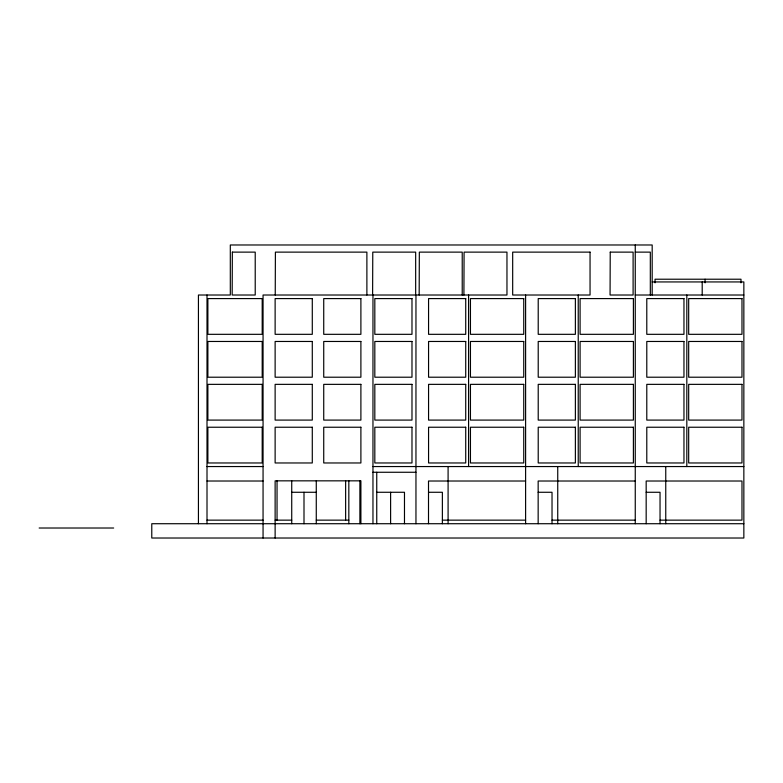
<?xml version="1.0" encoding="UTF-8"?>
<svg xmlns="http://www.w3.org/2000/svg" width="783" height="783" viewBox="0 0 783 783"><rect width="100%" height="100%" fill="white"/><g stroke="black" fill="none" stroke-linecap="round" stroke-linejoin="round"><path stroke-width="1.17" d="M275.234 295.015L275.401 252.126L366.884 252.126L366.884 295.015M372.61 295.015L372.777 252.126L415.665 252.126L415.665 295.015L263.059 295.015L263.059 538.019M419.169 295.015L419.336 252.126L462.224 252.126L462.224 295.015M463.908 295.015L464.084 252.126L506.963 252.126L506.963 295.015L415.959 295.015L415.959 523.719M635.258 252.126L650.321 252.126L650.321 295.015M652.18 281.939L743.85 281.939L743.85 538.019L151.775 538.019L151.775 523.719L743.85 523.719M635.258 295.015L743.85 295.015M207.006 466.551L263.059 466.551M372.962 466.551L743.85 466.551M372.962 472.266L415.959 472.266M207.006 481.016L263.059 481.016M525.608 481.016L428.507 481.016L428.507 523.719M635.258 481.016L538.156 481.016L538.156 523.719M291.726 492.272L316.273 492.272M376.75 492.272L404.478 492.272L404.478 523.719M428.507 492.272L442.375 492.272L442.375 523.719M538.156 492.272L552.025 492.272L552.025 523.719M646.171 492.272L660.04 492.272L660.04 523.719M207.006 520.147L263.059 520.147M275.127 520.147L291.726 520.147M316.273 520.147L348.826 520.147M442.375 520.147L525.608 520.147M552.025 520.147L635.258 520.147M660.04 520.147L741.981 520.147L741.981 481.016L646.171 481.016L646.171 523.719M39.15 528.016L113.662 528.016M740.992 282.859L740.992 279.218L655.038 279.218L655.038 282.859M705.072 279.218L705.072 282.859M702.204 281.939L702.204 295.015M686.818 295.015L686.818 466.551M665.756 466.551L665.756 523.719M652.18 295.015L652.18 244.981L230.31 244.981L230.31 295.015L198.432 295.015L198.432 523.719M635.258 244.981L635.258 523.719M578.236 295.015L578.236 466.551M557.741 466.551L557.741 523.719M525.608 295.015L525.608 523.719M468.586 295.015L468.586 466.551M448.091 466.551L448.091 523.719M390.609 492.272L390.609 523.719M376.75 472.266L376.75 523.719M372.962 295.015L372.962 523.719M360.894 523.719L360.894 480.84L275.127 480.84L275.127 538.019M359.886 480.84L359.886 523.719M348.826 480.84L348.826 523.719M345.636 480.84L345.636 520.147M316.273 480.84L316.273 523.719M304 492.272L304 523.719M291.726 480.84L291.726 523.719M277.045 480.84L277.045 520.147M207.006 295.015L207.006 523.719M232.345 252.126L232.169 295.015L255.219 295.015L255.219 252.126L232.345 252.126M610.231 252.126L610.065 295.015L633.104 295.015L633.104 252.126L610.231 252.126M590.049 252.126L512.679 252.126L512.679 295.015L590.049 295.015L590.049 252.126M262.197 298.587L207.877 298.587L207.877 334.321L262.197 334.321L262.197 298.587M312.29 298.587L275.127 298.587L275.127 334.321L312.29 334.321L312.29 298.587M360.894 298.587L323.731 298.587L323.731 334.321L360.894 334.321L360.894 298.587M411.985 298.587L374.822 298.587L374.822 334.321L411.985 334.321L411.985 298.587M465.728 298.587L428.565 298.587L428.565 334.321L465.728 334.321L465.728 298.587M523.749 298.587L470.446 298.587L470.446 334.321L523.749 334.321L523.749 298.587M575.378 298.587L538.215 298.587L538.215 334.321L575.378 334.321L575.378 298.587M633.398 298.587L580.095 298.587L580.095 334.321L633.398 334.321L633.398 298.587M683.96 298.587L646.787 298.587L646.787 334.321L683.96 334.321L683.96 298.587M741.981 298.587L688.678 298.587L688.678 334.321L741.981 334.321L741.981 298.587M262.197 341.466L207.877 341.466L207.877 377.21L262.197 377.21L262.197 341.466M312.29 341.466L275.127 341.466L275.127 377.21L312.29 377.21L312.29 341.466M360.894 341.466L323.731 341.466L323.731 377.21L360.894 377.21L360.894 341.466M411.985 341.466L374.822 341.466L374.822 377.21L411.985 377.21L411.985 341.466M465.728 341.466L428.565 341.466L428.565 377.21L465.728 377.21L465.728 341.466M523.749 341.466L470.446 341.466L470.446 377.21L523.749 377.21L523.749 341.466M575.378 341.466L538.215 341.466L538.215 377.21L575.378 377.21L575.378 341.466M633.398 341.466L580.095 341.466L580.095 377.21L633.398 377.21L633.398 341.466M683.96 341.466L646.787 341.466L646.787 377.21L683.96 377.21L683.96 341.466M741.981 341.466L688.678 341.466L688.678 377.21L741.981 377.21L741.981 341.466M262.197 384.355L207.877 384.355L207.877 420.089L262.197 420.089L262.197 384.355M312.29 384.355L275.127 384.355L275.127 420.089L312.29 420.089L312.29 384.355M360.894 384.355L323.731 384.355L323.731 420.089L360.894 420.089L360.894 384.355M411.985 384.355L374.822 384.355L374.822 420.089L411.985 420.089L411.985 384.355M465.728 384.355L428.565 384.355L428.565 420.089L465.728 420.089L465.728 384.355M523.749 384.355L470.446 384.355L470.446 420.089L523.749 420.089L523.749 384.355M575.378 384.355L538.215 384.355L538.215 420.089L575.378 420.089L575.378 384.355M633.398 384.355L580.095 384.355L580.095 420.089L633.398 420.089L633.398 384.355M683.96 384.355L646.787 384.355L646.787 420.089L683.96 420.089L683.96 384.355M741.981 384.355L688.678 384.355L688.678 420.089L741.981 420.089L741.981 384.355M262.197 427.234L207.877 427.234L207.877 462.968L262.197 462.968L262.197 427.234M312.29 427.234L275.127 427.234L275.127 462.968L312.29 462.968L312.29 427.234M360.894 427.234L323.731 427.234L323.731 462.968L360.894 462.968L360.894 427.234M411.985 427.234L374.822 427.234L374.822 462.968L411.985 462.968L411.985 427.234M465.728 427.234L428.565 427.234L428.565 462.968L465.728 462.968L465.728 427.234M523.749 427.234L470.446 427.234L470.446 462.968L523.749 462.968L523.749 427.234M575.378 427.234L538.215 427.234L538.215 462.968L575.378 462.968L575.378 427.234M633.398 427.234L580.095 427.234L580.095 462.968L633.398 462.968L633.398 427.234M683.96 427.234L646.787 427.234L646.787 462.968L683.96 462.968L683.96 427.234M741.981 427.234L688.678 427.234L688.678 462.968L741.981 462.968L741.981 427.234"/></g></svg>
